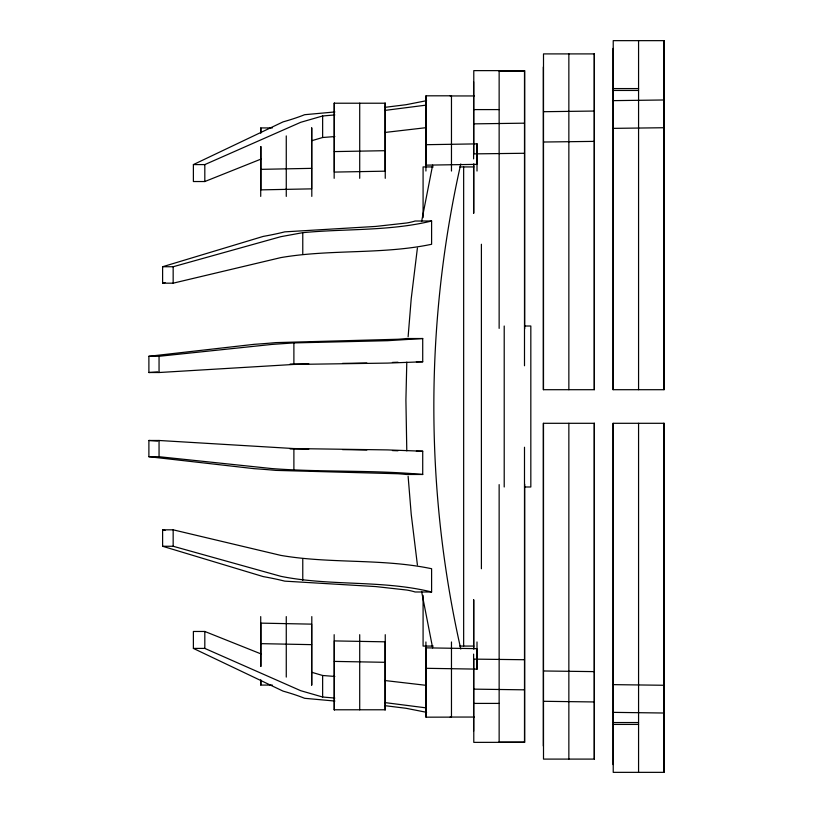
<?xml version="1.0" encoding="UTF-8"?>
<svg xmlns="http://www.w3.org/2000/svg" width="813" height="813" viewBox="0 0 813 813"><rect width="100%" height="100%" fill="white"/><g stroke="black" fill="none" stroke-linecap="round" stroke-linejoin="round"><path stroke-width="1.22" d="M286.267 189.358L286.267 188.829M476.814 669.231L476.814 648.652L426.114 647.849L426.114 717.178L451.469 717.127M406.795 362.131L405.911 400.159L406.795 450.869M408.116 336.785L411.215 298.757L417.404 248.056M421.591 221.553L432.648 165.09M460.788 163.931C424.864 323.015 424.864 489.985 460.788 649.069M260.963 159.104L204.815 181.533L193.382 181.533L193.382 164.592L283.066 121.879A356.714 57.845 0 0 0 304.631 114.704L334.895 111.95M193.382 164.592L204.815 164.592L300.729 122.296L322.639 115.985L334.824 114.928M431.601 221.014C389.64 231.268 345.535 228.565 302.771 232.67L280.861 236.674L173.159 266.735L162.61 266.735L162.61 283.178L173.159 283.178L280.861 257.599C330.617 249.052 382.09 254.682 431.601 244.276L431.601 221.014L415.087 221.014A88.099 9.116 0 0 1 406.805 222.965L375.718 226.431L284.763 231.857A352.72 36.504 0 0 1 263.209 236.41L162.61 266.735M334.834 136.554L322.639 137.509L311.542 140.771M162.61 283.178L165.059 282.548M426.612 100.67L405.982 104.725L384.813 107.346M425.463 105.212L384.539 110.456M425.514 127.743L384.6 132.499M422.719 338.523L387.537 340.698L293.889 342.913L271.979 344.417L159.053 356.287L148.891 356.287L148.891 372.517L159.053 372.517L293.889 364.437L387.537 363.096L422.719 361.785L422.719 338.523L406.205 338.523A87.469 3.425 0 0 1 397.953 339.255L275.871 342.608A350.423 13.719 0 0 1 254.296 344.316L148.891 356.287M148.891 372.517L157.671 371.917M392.425 362.425L397.953 362.232M260.912 169.348L311.613 168.352M334.356 151.594L385.057 150.69M366.846 363.015L342.497 363.391M426.114 144.694L476.814 143.881M663.926 99.979L613.226 100.639M543.501 111.706L594.212 111.046M473.786 123.861L524.476 123.17M543.501 142.021L594.212 141.381M290.099 364.061L308.788 363.828M613.226 128.363L663.926 127.732M524.497 153.271L473.786 153.881L473.786 70.629L524.497 70.629L524.497 365.759M499.141 70.69L524.497 70.69M499.141 70.873L524.497 70.873M613.226 88.576L638.571 88.576M613.226 90.456L638.571 90.456M450.148 95.944L474.233 95.944M334.356 103.221L385.057 103.221M473.786 109.592L499.141 109.592M272.325 127.926L260.912 127.926L260.912 132.936M433.227 166.929L423.085 166.929L423.085 217.63M459.843 166.929L473.786 166.929M524.497 326.013L530.828 326.013L530.828 486.987L524.497 486.987M416.368 361.785L422.719 361.785M148.891 440.483L159.053 440.483L293.889 448.563L387.537 449.904L422.719 451.215L422.719 474.477L406.205 474.477A87.469 3.425 0 0 0 397.953 473.745L275.871 470.392A350.423 13.719 0 0 0 254.296 468.684L148.891 456.713L148.891 440.483L157.671 441.083M416.368 451.215L422.719 451.215M148.891 456.713L159.053 456.713L271.979 468.583C322.131 472.383 372.618 469.843 422.719 474.477M162.61 529.822L173.159 529.822L280.861 555.401C330.617 563.948 382.09 558.318 431.601 568.724L431.601 591.986L415.087 591.986A88.099 9.116 0 0 0 406.805 590.035L375.718 586.569L284.763 581.143A352.72 36.504 0 0 0 263.209 576.59L162.61 546.265L162.61 529.822L165.059 530.452M162.61 546.265L173.159 546.265L280.861 576.326C330.434 586.346 382.364 579.791 431.601 591.986M260.963 653.896L204.815 631.467L193.382 631.467L193.382 648.408L283.066 691.121A356.714 57.845 0 0 1 304.631 698.296L334.895 701.05M433.227 646.071L423.085 646.071L423.085 595.37M459.843 646.071L473.786 646.071M193.382 648.408L204.815 648.408L300.729 690.704L322.639 697.015L334.824 698.072M272.325 685.074L260.912 685.074L260.912 680.064M473.786 703.408L499.141 703.408M334.356 709.779L385.057 709.779M450.148 717.056L474.233 717.056M613.226 722.544L638.571 722.544M613.226 724.424L638.571 724.424M499.141 742.127L524.497 742.127M524.497 742.31L473.786 742.371L473.786 659.119L524.497 659.729M308.788 449.172L290.099 448.939M543.501 670.979L594.212 671.619M613.226 684.637L663.926 685.268M473.786 689.139L524.476 689.831M543.501 701.294L594.181 701.954M613.226 712.361L663.926 713.021M342.497 449.609L366.846 449.985M426.114 668.306L476.814 669.119M385.057 662.31L334.356 661.406M260.912 643.652L311.613 644.648M392.425 450.575L397.953 450.768M311.542 672.229L322.639 675.491L334.834 676.446M384.6 680.501L425.514 685.257M384.539 702.544L425.463 707.788M384.813 705.654L405.982 708.275L426.612 712.33M432.648 647.91L421.591 591.447M417.404 564.944L411.215 514.243L408.116 476.215M664.109 40.65L664.109 389.701M664.109 423.299L664.109 772.35M638.571 40.65L638.571 389.701M638.571 423.299L638.571 772.35M613.032 48.404L613.032 389.701M613.032 423.299L613.032 764.596M594.394 53.902L594.394 389.701M594.394 423.299L594.394 759.098M568.856 53.902L568.856 141.848M568.856 142.326L568.856 389.701M568.856 423.299L568.856 670.674M568.856 671.152L568.856 759.098M543.318 67.012L543.318 389.701M543.318 423.299L543.318 745.988M524.68 70.629L524.68 328.828M524.68 484.172L524.68 742.371M524.497 447.241L524.497 742.371M504.212 326.013L504.212 486.987M499.141 70.629L499.141 328.381M499.141 484.619L499.141 742.371M481.398 244.256L481.398 568.744M477.007 143.769L477.007 171.035M477.007 641.965L477.007 669.231M476.814 143.769L476.814 164.348L426.114 165.151L426.114 95.822L451.469 95.802L451.469 171.035M473.786 163.789L473.786 213.158M473.786 599.842L473.786 649.211M473.603 81.808L473.603 158.87M473.603 164.704L473.603 213.158M473.603 599.842L473.603 648.296M473.603 654.13L473.603 731.192M463.654 166.929L463.654 646.071M451.469 641.965L451.469 717.178M425.921 95.822L425.921 171.035M425.921 641.965L425.921 717.178M385.25 103.149L385.25 178.321M385.25 634.679L385.25 709.851M385.057 103.149L385.057 171.177L334.356 172.082L334.356 103.149M385.057 709.851L385.057 641.823L334.356 640.918L334.356 709.851M359.712 103.149L359.712 178.321M359.712 634.679L359.712 709.851M334.163 103.149L334.163 178.321M334.163 634.679L334.163 709.851M322.639 115.985L322.639 137.509M322.639 675.491L322.639 697.015M311.806 127.926L311.806 196.4M311.806 616.6L311.806 685.074M311.613 127.926L311.613 188.86L260.912 189.866L260.912 146.584M311.613 685.074L311.613 624.14L260.912 623.134L260.912 666.416M302.771 232.67L302.771 254.195M302.771 558.805L302.771 580.33M293.889 342.913L293.889 364.437M293.889 448.563L293.889 470.087M286.267 135.913L286.267 196.4M286.267 616.6L286.267 677.087M260.719 127.926L260.719 132.936M260.719 146.584L260.719 196.4M260.719 616.6L260.719 666.416M260.719 680.064L260.719 685.074M204.815 164.592L204.815 181.533M204.815 631.467L204.815 648.408M173.159 266.735L173.159 283.178M173.159 529.822L173.159 546.265M159.053 356.287L159.053 372.517M159.053 440.483L159.053 456.713M663.926 40.65L613.226 40.65L613.226 389.701L663.926 389.701L663.926 40.65M594.212 53.902L543.501 53.902L543.501 389.701L594.212 389.701L594.212 53.902M594.212 423.299L543.501 423.299L543.501 759.098L594.212 759.098L594.212 423.299M663.926 423.299L613.226 423.299L613.226 772.35L663.926 772.35L663.926 423.299"/></g></svg>
